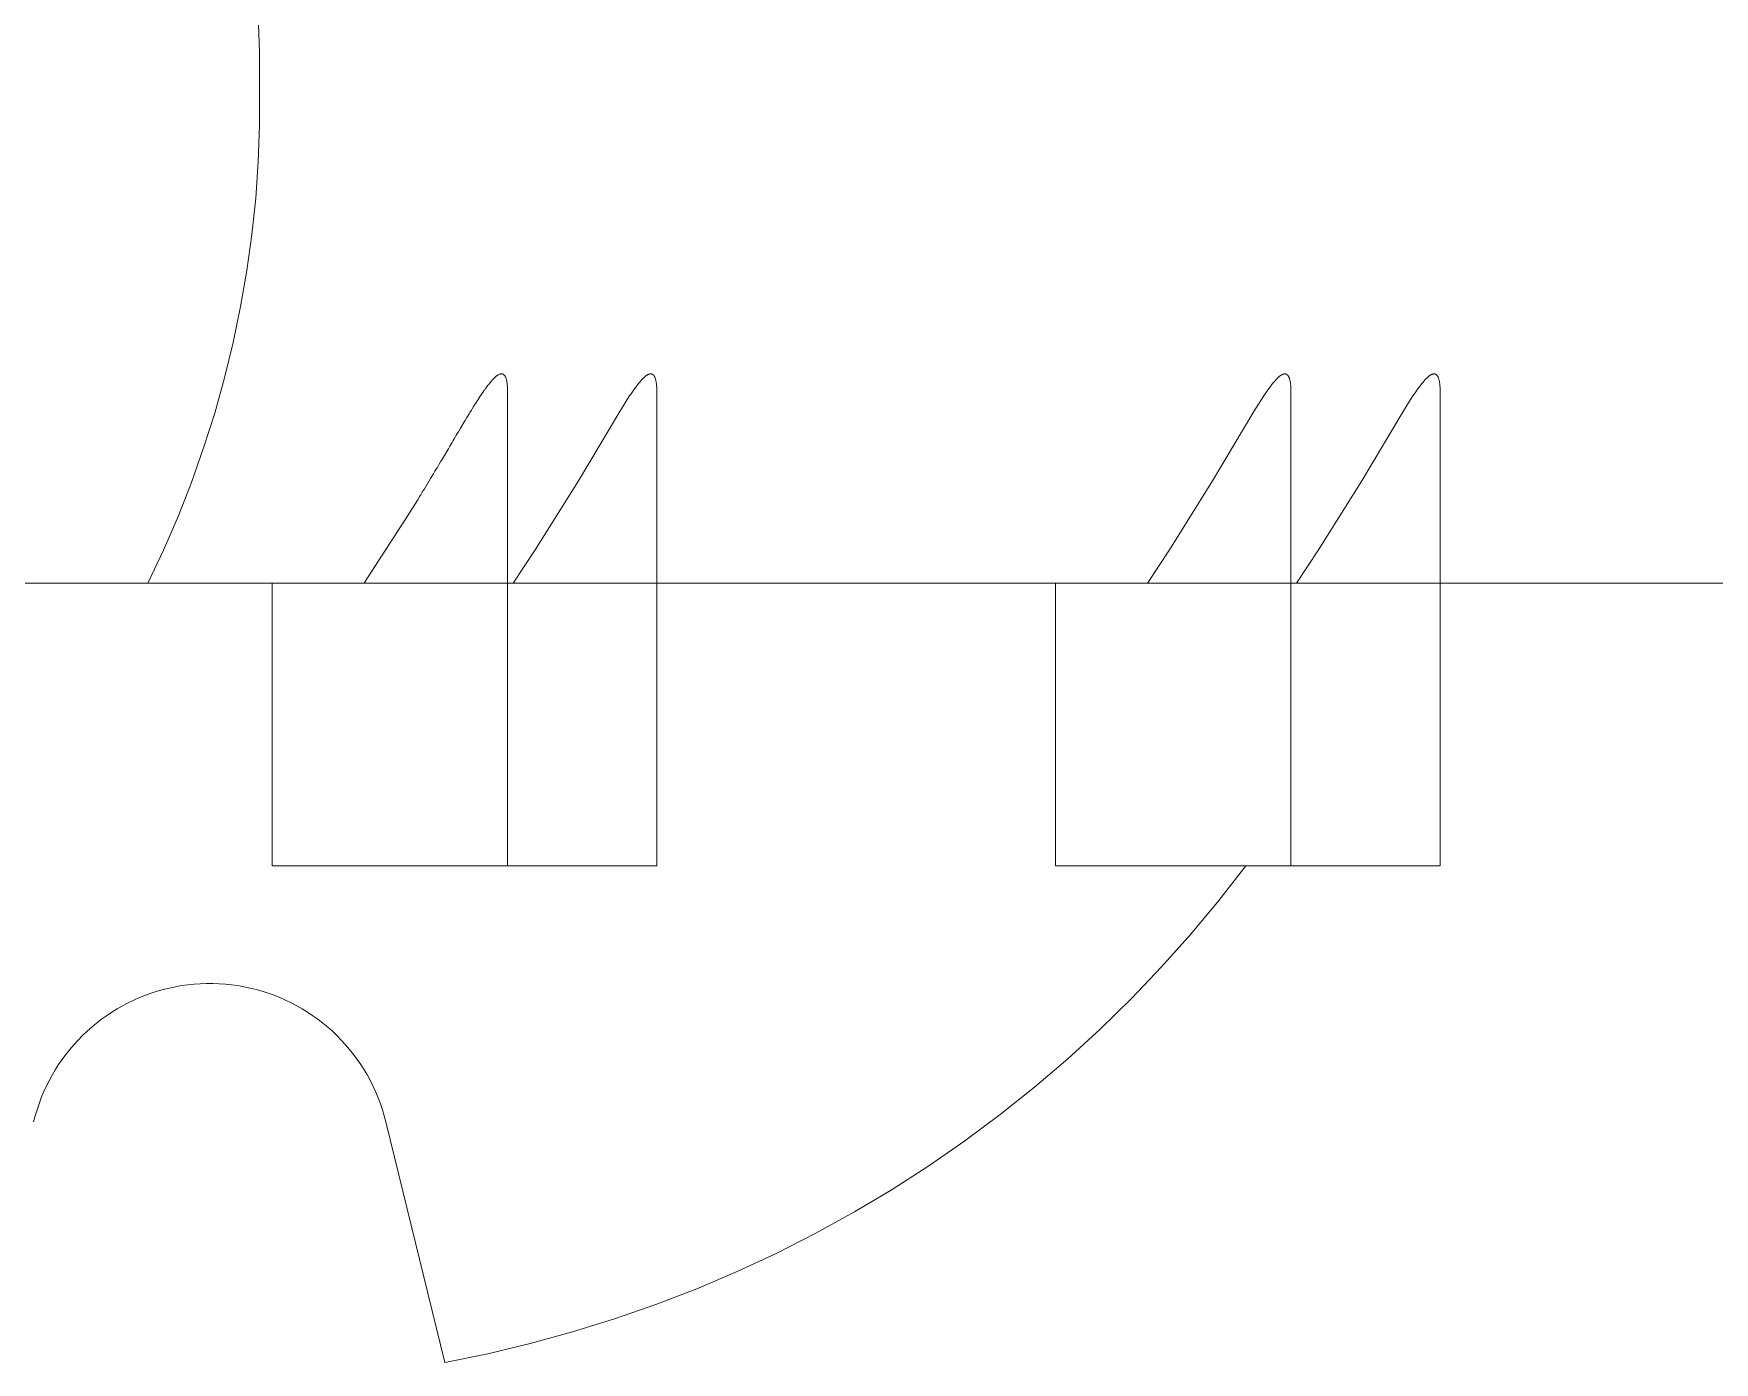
# Model space of a CAD drawing. Header units: millimetres. Extents: x -209 to 4251, y 50 to 3279.
# Drawn here: x 1242.9 to 1314.3, y 1628.3 to 1684.7 of the extents above; entities that cross this region are included whole.
import ezdxf

# ---------------------------------------------------------------- set-up
doc = ezdxf.new("R2010")
doc.units = ezdxf.units.MM
doc.layers.add('ZANO_R', color=7, linetype='Continuous', lineweight=0)

msp = doc.modelspace()

# ---------------------------------------------------------------- linework, layer by layer
at = {"layer": 'ZANO_R'}
for p, q in [((1252.492, 1683.913), (1252.436, 1685.464)), ((1252.495, 1682.361), (1252.492, 1683.913)), ((1252.492, 1680.809), (1252.495, 1682.361)), ((1252.436, 1679.257), (1252.492, 1680.809)), ((1252.328, 1677.709), (1252.436, 1679.257)), ((1252.167, 1676.165), (1252.328, 1677.709)), ((1251.954, 1674.627), (1252.167, 1676.165)), ((1251.689, 1673.098), (1251.954, 1674.627)), ((1251.372, 1671.578), (1251.689, 1673.098)), ((1251.004, 1670.07), (1251.372, 1671.578)), ((1250.586, 1668.575), (1251.004, 1670.07)), ((1262.081, 1669.609), (1262.065, 1669.587)), ((1262.081, 1669.609), (1262.114, 1669.654)), ((1262.136, 1669.684), (1262.114, 1669.654)), ((1262.136, 1669.684), (1262.161, 1669.718)), ((1262.192, 1669.759), (1262.161, 1669.718)), ((1262.192, 1669.759), (1262.209, 1669.78)), ((1262.25, 1669.833), (1262.209, 1669.78)), ((1262.25, 1669.833), (1262.256, 1669.84)), ((1262.311, 1669.906), (1262.256, 1669.84)), ((1262.311, 1669.906), (1262.349, 1669.95)), ((1262.375, 1669.979), (1262.349, 1669.95)), ((1262.375, 1669.979), (1262.394, 1670)), ((1262.408, 1670.015), (1262.394, 1670)), ((1262.408, 1670.015), (1262.446, 1670.053)), ((1262.446, 1670.053), (1262.484, 1670.09)), ((1262.518, 1670.12), (1262.484, 1670.09)), ((1262.518, 1670.12), (1262.528, 1670.128)), ((1262.559, 1670.153), (1262.528, 1670.128)), ((1262.559, 1670.153), (1262.571, 1670.162)), ((1262.581, 1670.169), (1262.571, 1670.162)), ((1262.581, 1670.169), (1262.613, 1670.19)), ((1262.629, 1670.2), (1262.613, 1670.19)), ((1262.629, 1670.2), (1262.655, 1670.213)), ((1262.683, 1670.226), (1262.655, 1670.213)), ((1262.683, 1670.226), (1262.692, 1670.229)), ((1262.7, 1670.232), (1262.692, 1670.229)), ((1262.707, 1670.234), (1262.7, 1670.232)), ((1262.714, 1670.236), (1262.707, 1670.234)), ((1262.721, 1670.238), (1262.714, 1670.236)), ((1262.729, 1670.239), (1262.721, 1670.238)), ((1262.736, 1670.241), (1262.729, 1670.239)), ((1262.744, 1670.242), (1262.736, 1670.241)), ((1262.744, 1670.242), (1262.747, 1670.242)), ((1262.774, 1670.243), (1262.747, 1670.242)), ((1262.774, 1670.243), (1262.782, 1670.242)), ((1262.803, 1670.239), (1262.782, 1670.242)), ((1262.803, 1670.239), (1262.813, 1670.236)), ((1262.818, 1670.234), (1262.813, 1670.236)), ((1262.823, 1670.233), (1262.818, 1670.234)), ((1262.828, 1670.231), (1262.823, 1670.233)), ((1262.832, 1670.229), (1262.828, 1670.231)), ((1262.837, 1670.226), (1262.832, 1670.229)), ((1262.841, 1670.224), (1262.837, 1670.226)), ((1262.846, 1670.221), (1262.841, 1670.224)), ((1262.85, 1670.219), (1262.846, 1670.221)), ((1262.85, 1670.219), (1262.856, 1670.215)), ((1262.868, 1670.206), (1262.856, 1670.214)), ((1262.868, 1670.206), (1262.882, 1670.192)), ((1262.897, 1670.176), (1262.882, 1670.192)), ((1262.897, 1670.176), (1262.906, 1670.165)), ((1262.919, 1670.144), (1262.906, 1670.165)), ((1262.919, 1670.144), (1262.926, 1670.132)), ((1262.938, 1670.11), (1262.926, 1670.132)), ((1262.938, 1670.11), (1262.945, 1670.094)), ((1262.952, 1670.075), (1262.945, 1670.094)), ((1262.952, 1670.075), (1262.961, 1670.052)), ((1262.968, 1670.031), (1262.961, 1670.052)), ((1262.974, 1670.01), (1262.968, 1670.031)), ((1262.979, 1669.989), (1262.974, 1670.01)), ((1262.984, 1669.968), (1262.979, 1669.989)), ((1262.984, 1669.968), (1262.987, 1669.955)), ((1262.992, 1669.932), (1262.987, 1669.955)), ((1262.992, 1669.932), (1262.997, 1669.902)), ((1262.999, 1669.895), (1262.997, 1669.902)), ((1262.999, 1669.895), (1263.006, 1669.845)), ((1263.009, 1669.822), (1263.006, 1669.845)), ((1263.009, 1669.822), (1263.013, 1669.785)), ((1263.016, 1669.748), (1263.013, 1669.785)), ((1263.016, 1669.748), (1263.018, 1669.722)), ((1263.02, 1669.673), (1263.018, 1669.722)), ((1263.02, 1669.673), (1263.021, 1669.658)), ((1263.023, 1669.591), (1263.021, 1669.658)), ((1268.405, 1669.592), (1268.483, 1669.699)), ((1268.483, 1669.699), (1268.583, 1669.828)), ((1268.583, 1669.828), (1268.635, 1669.892)), ((1268.635, 1669.892), (1268.689, 1669.954)), ((1268.689, 1669.954), (1268.731, 1670)), ((1268.731, 1670), (1268.774, 1670.044)), ((1268.774, 1670.044), (1268.796, 1670.066)), ((1268.796, 1670.066), (1268.819, 1670.087)), ((1268.819, 1670.087), (1268.842, 1670.108)), ((1268.842, 1670.108), (1268.865, 1670.128)), ((1268.865, 1670.128), (1268.883, 1670.143)), ((1268.883, 1670.143), (1268.9, 1670.156)), ((1268.9, 1670.156), (1268.918, 1670.169)), ((1268.918, 1670.169), (1268.927, 1670.176)), ((1268.927, 1670.176), (1268.936, 1670.182)), ((1268.936, 1670.182), (1268.946, 1670.188)), ((1268.946, 1670.188), (1268.955, 1670.193)), ((1268.955, 1670.193), (1268.964, 1670.199)), ((1268.964, 1670.199), (1268.974, 1670.204)), ((1268.974, 1670.204), (1268.984, 1670.21)), ((1268.984, 1670.21), (1268.994, 1670.214)), ((1268.994, 1670.214), (1269.004, 1670.219)), ((1269.004, 1670.219), (1269.014, 1670.223)), ((1269.014, 1670.223), (1269.023, 1670.227)), ((1269.023, 1670.227), (1269.032, 1670.23)), ((1269.032, 1670.23), (1269.041, 1670.233)), ((1269.041, 1670.233), (1269.045, 1670.235)), ((1269.045, 1670.235), (1269.05, 1670.236)), ((1269.05, 1670.236), (1269.055, 1670.237)), ((1269.055, 1670.237), (1269.059, 1670.238)), ((1269.059, 1670.238), (1269.064, 1670.239)), ((1269.064, 1670.239), (1269.069, 1670.24)), ((1269.069, 1670.24), (1269.073, 1670.241)), ((1269.073, 1670.241), (1269.078, 1670.242)), ((1269.078, 1670.242), (1269.083, 1670.242)), ((1269.083, 1670.242), (1269.087, 1670.243)), ((1269.087, 1670.243), (1269.093, 1670.243)), ((1269.093, 1670.243), (1269.099, 1670.243)), ((1269.099, 1670.243), (1269.105, 1670.243)), ((1269.105, 1670.243), (1269.108, 1670.243)), ((1269.108, 1670.243), (1269.111, 1670.243)), ((1269.111, 1670.243), (1269.114, 1670.243)), ((1269.114, 1670.243), (1269.117, 1670.243)), ((1269.117, 1670.243), (1269.12, 1670.242)), ((1269.12, 1670.242), (1269.123, 1670.242)), ((1269.123, 1670.242), (1269.126, 1670.241)), ((1269.126, 1670.241), (1269.129, 1670.241)), ((1269.129, 1670.241), (1269.132, 1670.241)), ((1269.132, 1670.241), (1269.135, 1670.24)), ((1269.135, 1670.24), (1269.138, 1670.239)), ((1269.138, 1670.239), (1269.141, 1670.239)), ((1269.141, 1670.239), (1269.144, 1670.238)), ((1269.144, 1670.238), (1269.147, 1670.237)), ((1269.147, 1670.237), (1269.15, 1670.236)), ((1269.15, 1670.236), (1269.153, 1670.235)), ((1269.153, 1670.235), (1269.156, 1670.234)), ((1269.156, 1670.234), (1269.159, 1670.233)), ((1269.159, 1670.233), (1269.162, 1670.232)), ((1269.162, 1670.232), (1269.165, 1670.231)), ((1269.165, 1670.231), (1269.167, 1670.229)), ((1269.167, 1670.229), (1269.17, 1670.228)), ((1269.17, 1670.228), (1269.173, 1670.227)), ((1269.173, 1670.227), (1269.176, 1670.225)), ((1269.176, 1670.225), (1269.178, 1670.224)), ((1269.178, 1670.224), (1269.181, 1670.222)), ((1269.181, 1670.222), (1269.185, 1670.22)), ((1269.185, 1670.22), (1269.188, 1670.218)), ((1269.188, 1670.218), (1269.192, 1670.215)), ((1269.192, 1670.215), (1269.195, 1670.213)), ((1269.195, 1670.213), (1269.199, 1670.21)), ((1269.199, 1670.21), (1269.202, 1670.208)), ((1269.202, 1670.208), (1269.206, 1670.205)), ((1269.206, 1670.205), (1269.209, 1670.202)), ((1269.209, 1670.202), (1269.212, 1670.199)), ((1269.212, 1670.199), (1269.215, 1670.196)), ((1269.215, 1670.196), (1269.218, 1670.193)), ((1269.218, 1670.193), (1269.221, 1670.19)), ((1269.221, 1670.19), (1269.224, 1670.187)), ((1269.224, 1670.187), (1269.227, 1670.184)), ((1269.227, 1670.184), (1269.23, 1670.181)), ((1269.23, 1670.181), (1269.233, 1670.177)), ((1269.233, 1670.177), (1269.237, 1670.171)), ((1269.237, 1670.171), (1269.242, 1670.165)), ((1269.242, 1670.165), (1269.246, 1670.159)), ((1269.246, 1670.159), (1269.25, 1670.153)), ((1269.25, 1670.153), (1269.254, 1670.146)), ((1269.254, 1670.146), (1269.258, 1670.14)), ((1269.258, 1670.14), (1269.262, 1670.133)), ((1269.262, 1670.133), (1269.266, 1670.127)), ((1269.266, 1670.127), (1269.271, 1670.116)), ((1269.271, 1670.116), (1269.277, 1670.105)), ((1269.277, 1670.105), (1269.282, 1670.094)), ((1269.282, 1670.094), (1269.286, 1670.082)), ((1269.286, 1670.082), (1269.291, 1670.071)), ((1269.291, 1670.071), (1269.295, 1670.059)), ((1269.295, 1670.059), (1269.303, 1670.036)), ((1269.303, 1670.036), (1269.311, 1670.009)), ((1269.311, 1670.009), (1269.318, 1669.982)), ((1269.318, 1669.982), (1269.324, 1669.954)), ((1269.324, 1669.954), (1269.33, 1669.926)), ((1269.33, 1669.926), (1269.335, 1669.899)), ((1269.335, 1669.899), (1269.339, 1669.871)), ((1269.339, 1669.871), (1269.346, 1669.814)), ((1269.346, 1669.814), (1269.353, 1669.742)), ((1269.353, 1669.742), (1269.357, 1669.669)), ((1269.357, 1669.669), (1269.36, 1669.596)), ((1295.336, 1669.592), (1295.414, 1669.699)), ((1295.414, 1669.699), (1295.514, 1669.828)), ((1295.514, 1669.828), (1295.566, 1669.892)), ((1295.566, 1669.892), (1295.619, 1669.954)), ((1295.619, 1669.954), (1295.661, 1670)), ((1295.661, 1670), (1295.704, 1670.044)), ((1295.704, 1670.044), (1295.727, 1670.066)), ((1295.727, 1670.066), (1295.749, 1670.087)), ((1295.749, 1670.087), (1295.772, 1670.108)), ((1295.772, 1670.108), (1295.796, 1670.128)), ((1295.796, 1670.128), (1295.813, 1670.143)), ((1295.813, 1670.143), (1295.831, 1670.156)), ((1295.831, 1670.156), (1295.849, 1670.169)), ((1295.849, 1670.169), (1295.858, 1670.176)), ((1295.858, 1670.176), (1295.867, 1670.182)), ((1295.867, 1670.182), (1295.876, 1670.188)), ((1295.876, 1670.188), (1295.886, 1670.193)), ((1295.886, 1670.193), (1295.895, 1670.199)), ((1295.895, 1670.199), (1295.905, 1670.204)), ((1295.905, 1670.204), (1295.915, 1670.21)), ((1295.915, 1670.21), (1295.924, 1670.214)), ((1295.924, 1670.214), (1295.935, 1670.219)), ((1295.935, 1670.219), (1295.945, 1670.223)), ((1295.945, 1670.223), (1295.954, 1670.227)), ((1295.954, 1670.227), (1295.963, 1670.23)), ((1295.963, 1670.23), (1295.972, 1670.233)), ((1295.972, 1670.233), (1295.976, 1670.235)), ((1295.976, 1670.235), (1295.981, 1670.236)), ((1295.981, 1670.236), (1295.985, 1670.237)), ((1295.985, 1670.237), (1295.99, 1670.238)), ((1295.99, 1670.238), (1295.995, 1670.239)), ((1295.995, 1670.239), (1295.999, 1670.24)), ((1295.999, 1670.24), (1296.004, 1670.241)), ((1296.004, 1670.241), (1296.009, 1670.242)), ((1296.009, 1670.242), (1296.013, 1670.242)), ((1296.013, 1670.242), (1296.018, 1670.243)), ((1296.018, 1670.243), (1296.024, 1670.243)), ((1296.024, 1670.243), (1296.03, 1670.243)), ((1296.03, 1670.243), (1296.036, 1670.243)), ((1296.036, 1670.243), (1296.039, 1670.243)), ((1296.039, 1670.243), (1296.042, 1670.243)), ((1296.042, 1670.243), (1296.045, 1670.243)), ((1296.045, 1670.243), (1296.048, 1670.243)), ((1296.048, 1670.243), (1296.051, 1670.242)), ((1296.051, 1670.242), (1296.054, 1670.242)), ((1296.054, 1670.242), (1296.057, 1670.241)), ((1296.057, 1670.241), (1296.06, 1670.241)), ((1296.06, 1670.241), (1296.063, 1670.241)), ((1296.063, 1670.241), (1296.066, 1670.24)), ((1296.066, 1670.24), (1296.069, 1670.239)), ((1296.069, 1670.239), (1296.072, 1670.239)), ((1296.072, 1670.239), (1296.075, 1670.238)), ((1296.075, 1670.238), (1296.078, 1670.237)), ((1296.078, 1670.237), (1296.081, 1670.236)), ((1296.081, 1670.236), (1296.084, 1670.235)), ((1296.084, 1670.235), (1296.087, 1670.234)), ((1296.087, 1670.234), (1296.089, 1670.233)), ((1296.089, 1670.233), (1296.092, 1670.232)), ((1296.092, 1670.232), (1296.095, 1670.231)), ((1296.095, 1670.231), (1296.098, 1670.229)), ((1296.098, 1670.229), (1296.101, 1670.228)), ((1296.101, 1670.228), (1296.104, 1670.227)), ((1296.104, 1670.227), (1296.106, 1670.225)), ((1296.106, 1670.225), (1296.109, 1670.224)), ((1296.109, 1670.224), (1296.112, 1670.222)), ((1296.112, 1670.222), (1296.115, 1670.22)), ((1296.115, 1670.22), (1296.119, 1670.218)), ((1296.119, 1670.218), (1296.123, 1670.215)), ((1296.123, 1670.215), (1296.126, 1670.213)), ((1296.126, 1670.213), (1296.129, 1670.21)), ((1296.129, 1670.21), (1296.133, 1670.208)), ((1296.133, 1670.208), (1296.136, 1670.205)), ((1296.136, 1670.205), (1296.139, 1670.202)), ((1296.139, 1670.202), (1296.143, 1670.199)), ((1296.143, 1670.199), (1296.146, 1670.196)), ((1296.146, 1670.196), (1296.149, 1670.193)), ((1296.149, 1670.193), (1296.152, 1670.19)), ((1296.152, 1670.19), (1296.155, 1670.187)), ((1296.155, 1670.187), (1296.158, 1670.184)), ((1296.158, 1670.184), (1296.16, 1670.181)), ((1296.16, 1670.181), (1296.163, 1670.177)), ((1296.163, 1670.177), (1296.168, 1670.171)), ((1296.168, 1670.171), (1296.172, 1670.165)), ((1296.172, 1670.165), (1296.177, 1670.159)), ((1296.177, 1670.159), (1296.181, 1670.153)), ((1296.181, 1670.153), (1296.185, 1670.146)), ((1296.185, 1670.146), (1296.189, 1670.14)), ((1296.189, 1670.14), (1296.193, 1670.133)), ((1296.193, 1670.133), (1296.196, 1670.127)), ((1296.196, 1670.127), (1296.202, 1670.116)), ((1296.202, 1670.116), (1296.207, 1670.105)), ((1296.207, 1670.105), (1296.212, 1670.094)), ((1296.212, 1670.094), (1296.217, 1670.082)), ((1296.217, 1670.082), (1296.221, 1670.071)), ((1296.221, 1670.071), (1296.226, 1670.059)), ((1296.226, 1670.059), (1296.233, 1670.036)), ((1296.233, 1670.036), (1296.241, 1670.009)), ((1296.241, 1670.009), (1296.249, 1669.982)), ((1296.249, 1669.982), (1296.255, 1669.954)), ((1296.255, 1669.954), (1296.26, 1669.926)), ((1296.26, 1669.926), (1296.265, 1669.899)), ((1296.265, 1669.899), (1296.27, 1669.871)), ((1296.27, 1669.871), (1296.277, 1669.814)), ((1296.277, 1669.814), (1296.284, 1669.742)), ((1296.284, 1669.742), (1296.288, 1669.669)), ((1296.288, 1669.669), (1296.29, 1669.596)), ((1301.672, 1669.592), (1301.751, 1669.699)), ((1301.751, 1669.699), (1301.851, 1669.828)), ((1301.851, 1669.828), (1301.903, 1669.892)), ((1301.903, 1669.892), (1301.956, 1669.954)), ((1301.956, 1669.954), (1301.998, 1670)), ((1301.998, 1670), (1302.041, 1670.044)), ((1302.041, 1670.044), (1302.063, 1670.066)), ((1302.063, 1670.066), (1302.086, 1670.087)), ((1302.086, 1670.087), (1302.109, 1670.108)), ((1302.109, 1670.108), (1302.133, 1670.128)), ((1302.133, 1670.128), (1302.15, 1670.143)), ((1302.15, 1670.143), (1302.167, 1670.156)), ((1302.167, 1670.156), (1302.185, 1670.169)), ((1302.185, 1670.169), (1302.194, 1670.176)), ((1302.194, 1670.176), (1302.203, 1670.182)), ((1302.203, 1670.182), (1302.213, 1670.188)), ((1302.213, 1670.188), (1302.222, 1670.193)), ((1302.222, 1670.193), (1302.232, 1670.199)), ((1302.232, 1670.199), (1302.241, 1670.204)), ((1302.241, 1670.204), (1302.251, 1670.21)), ((1302.251, 1670.21), (1302.261, 1670.214)), ((1302.261, 1670.214), (1302.271, 1670.219)), ((1302.271, 1670.219), (1302.281, 1670.223)), ((1302.281, 1670.223), (1302.29, 1670.227)), ((1302.29, 1670.227), (1302.299, 1670.23)), ((1302.299, 1670.23), (1302.308, 1670.233)), ((1302.308, 1670.233), (1302.313, 1670.235)), ((1302.313, 1670.235), (1302.317, 1670.236)), ((1302.317, 1670.236), (1302.322, 1670.237)), ((1302.322, 1670.237), (1302.327, 1670.238)), ((1302.327, 1670.238), (1302.331, 1670.239)), ((1302.331, 1670.239), (1302.336, 1670.24)), ((1302.336, 1670.24), (1302.341, 1670.241)), ((1302.341, 1670.241), (1302.345, 1670.242)), ((1302.345, 1670.242), (1302.35, 1670.242)), ((1302.35, 1670.242), (1302.355, 1670.243)), ((1302.355, 1670.243), (1302.361, 1670.243)), ((1302.361, 1670.243), (1302.367, 1670.243)), ((1302.367, 1670.243), (1302.373, 1670.243)), ((1302.373, 1670.243), (1302.376, 1670.243)), ((1302.376, 1670.243), (1302.379, 1670.243)), ((1302.379, 1670.243), (1302.382, 1670.243)), ((1302.382, 1670.243), (1302.385, 1670.243)), ((1302.385, 1670.243), (1302.388, 1670.242)), ((1302.388, 1670.242), (1302.39, 1670.242)), ((1302.39, 1670.242), (1302.393, 1670.241)), ((1302.393, 1670.241), (1302.396, 1670.241)), ((1302.396, 1670.241), (1302.399, 1670.241)), ((1302.399, 1670.241), (1302.402, 1670.24)), ((1302.402, 1670.24), (1302.405, 1670.239)), ((1302.405, 1670.239), (1302.408, 1670.239)), ((1302.408, 1670.239), (1302.411, 1670.238)), ((1302.411, 1670.238), (1302.414, 1670.237)), ((1302.414, 1670.237), (1302.417, 1670.236)), ((1302.417, 1670.236), (1302.42, 1670.235)), ((1302.42, 1670.235), (1302.423, 1670.234)), ((1302.423, 1670.234), (1302.426, 1670.233)), ((1302.426, 1670.233), (1302.429, 1670.232)), ((1302.429, 1670.232), (1302.432, 1670.231)), ((1302.432, 1670.231), (1302.435, 1670.229)), ((1302.435, 1670.229), (1302.437, 1670.228)), ((1302.437, 1670.228), (1302.44, 1670.227)), ((1302.44, 1670.227), (1302.443, 1670.225)), ((1302.443, 1670.225), (1302.446, 1670.224)), ((1302.446, 1670.224), (1302.448, 1670.222)), ((1302.448, 1670.222), (1302.452, 1670.22)), ((1302.452, 1670.22), (1302.456, 1670.218)), ((1302.456, 1670.218), (1302.459, 1670.215)), ((1302.459, 1670.215), (1302.463, 1670.213)), ((1302.463, 1670.213), (1302.466, 1670.21)), ((1302.466, 1670.21), (1302.469, 1670.208)), ((1302.469, 1670.208), (1302.473, 1670.205)), ((1302.473, 1670.205), (1302.476, 1670.202)), ((1302.476, 1670.202), (1302.479, 1670.199)), ((1302.479, 1670.199), (1302.482, 1670.196)), ((1302.482, 1670.196), (1302.485, 1670.193)), ((1302.485, 1670.193), (1302.488, 1670.19)), ((1302.488, 1670.19), (1302.491, 1670.187)), ((1302.491, 1670.187), (1302.494, 1670.184)), ((1302.494, 1670.184), (1302.497, 1670.181)), ((1302.497, 1670.181), (1302.5, 1670.177)), ((1302.5, 1670.177), (1302.505, 1670.171)), ((1302.505, 1670.171), (1302.509, 1670.165)), ((1302.509, 1670.165), (1302.513, 1670.159)), ((1302.513, 1670.159), (1302.518, 1670.153)), ((1302.518, 1670.153), (1302.522, 1670.146)), ((1302.522, 1670.146), (1302.526, 1670.14)), ((1302.526, 1670.14), (1302.529, 1670.133)), ((1302.529, 1670.133), (1302.533, 1670.127)), ((1302.533, 1670.127), (1302.539, 1670.116)), ((1302.539, 1670.116), (1302.544, 1670.105)), ((1302.544, 1670.105), (1302.549, 1670.094)), ((1302.549, 1670.094), (1302.554, 1670.082)), ((1302.554, 1670.082), (1302.558, 1670.071)), ((1302.558, 1670.071), (1302.562, 1670.059)), ((1302.562, 1670.059), (1302.57, 1670.036)), ((1302.57, 1670.036), (1302.578, 1670.009)), ((1302.578, 1670.009), (1302.585, 1669.982)), ((1302.585, 1669.982), (1302.592, 1669.954)), ((1302.592, 1669.954), (1302.597, 1669.926)), ((1302.597, 1669.926), (1302.602, 1669.899)), ((1302.602, 1669.899), (1302.606, 1669.871)), ((1302.606, 1669.871), (1302.613, 1669.814)), ((1302.613, 1669.814), (1302.62, 1669.742)), ((1302.62, 1669.742), (1302.625, 1669.669)), ((1302.625, 1669.669), (1302.627, 1669.596)), ((1261.581, 1668.854), (1261.624, 1668.922)), ((1261.677, 1669.005), (1261.624, 1668.922)), ((1261.677, 1669.005), (1261.821, 1669.23)), ((1261.823, 1669.233), (1261.821, 1669.23)), ((1261.823, 1669.233), (1261.87, 1669.304)), ((1261.873, 1669.308), (1261.87, 1669.304)), ((1261.873, 1669.308), (1261.919, 1669.377)), ((1261.924, 1669.384), (1261.919, 1669.377)), ((1261.924, 1669.384), (1261.968, 1669.449)), ((1261.975, 1669.459), (1261.968, 1669.449)), ((1261.975, 1669.459), (1262.017, 1669.519)), ((1262.028, 1669.534), (1262.017, 1669.519)), ((1262.027, 1669.534), (1262.065, 1669.587)), ((1263.023, 1669.591), (1263.024, 1669.524)), ((1263.024, 1669.524), (1263.024, 1649.361)), ((1267.786, 1668.641), (1268.18, 1669.263)), ((1268.18, 1669.263), (1268.328, 1669.483)), ((1268.328, 1669.483), (1268.405, 1669.592)), ((1269.36, 1669.596), (1269.36, 1669.524)), ((1269.36, 1669.524), (1269.36, 1649.361)), ((1294.717, 1668.641), (1295.11, 1669.263)), ((1295.11, 1669.263), (1295.259, 1669.483)), ((1295.259, 1669.483), (1295.336, 1669.592)), ((1296.29, 1669.596), (1296.291, 1669.524)), ((1296.291, 1669.524), (1296.291, 1649.361)), ((1301.053, 1668.641), (1301.447, 1669.263)), ((1301.447, 1669.263), (1301.596, 1669.483)), ((1301.596, 1669.483), (1301.672, 1669.592)), ((1302.627, 1669.596), (1302.628, 1669.524)), ((1302.628, 1669.524), (1302.628, 1649.361)), ((1250.117, 1667.096), (1250.586, 1668.575)), ((1261.209, 1668.245), (1261.023, 1667.932)), ((1261.209, 1668.245), (1261.225, 1668.27)), ((1261.301, 1668.397), (1261.225, 1668.27)), ((1261.301, 1668.397), (1261.325, 1668.437)), ((1261.394, 1668.549), (1261.325, 1668.437)), ((1261.394, 1668.549), (1261.425, 1668.601)), ((1261.487, 1668.702), (1261.425, 1668.601)), ((1261.487, 1668.702), (1261.525, 1668.763)), ((1261.581, 1668.854), (1261.525, 1668.763)), ((1266.037, 1665.707), (1267.786, 1668.641)), ((1292.967, 1665.707), (1294.717, 1668.641)), ((1299.304, 1665.707), (1301.053, 1668.641)), ((1260.755, 1667.481), (1260.716, 1667.415)), ((1260.755, 1667.481), (1260.819, 1667.589)), ((1260.846, 1667.634), (1260.819, 1667.589)), ((1260.846, 1667.634), (1260.921, 1667.761)), ((1260.936, 1667.787), (1260.921, 1667.761)), ((1260.936, 1667.787), (1261.023, 1667.933)), ((1249.598, 1665.633), (1250.117, 1667.096)), ((1260.484, 1667.023), (1260.3, 1666.713)), ((1260.484, 1667.023), (1260.509, 1667.066)), ((1260.575, 1667.176), (1260.509, 1667.066)), ((1260.575, 1667.176), (1260.613, 1667.241)), ((1260.665, 1667.329), (1260.613, 1667.241)), ((1260.665, 1667.329), (1260.716, 1667.415)), ((1259.939, 1666.105), (1259.877, 1666.002)), ((1259.939, 1666.105), (1259.984, 1666.18)), ((1260.03, 1666.258), (1259.984, 1666.18)), ((1260.03, 1666.258), (1260.09, 1666.358)), ((1260.121, 1666.411), (1260.09, 1666.358)), ((1260.121, 1666.411), (1260.195, 1666.536)), ((1260.212, 1666.564), (1260.195, 1666.535)), ((1260.212, 1666.564), (1260.3, 1666.713)), ((1249.029, 1664.188), (1249.598, 1665.633)), ((1259.478, 1665.34), (1259.444, 1665.285)), ((1259.478, 1665.34), (1259.755, 1665.799)), ((1259.847, 1665.952), (1259.755, 1665.799)), ((1259.847, 1665.952), (1259.877, 1666.002)), ((1264.199, 1662.768), (1266.037, 1665.707)), ((1291.13, 1662.768), (1292.967, 1665.707)), ((1297.466, 1662.768), (1299.304, 1665.707)), ((1258.667, 1664.027), (1259.114, 1664.746)), ((1259.197, 1664.88), (1259.114, 1664.746)), ((1259.197, 1664.88), (1259.225, 1664.926)), ((1259.291, 1665.033), (1259.225, 1664.926)), ((1259.291, 1665.033), (1259.335, 1665.105)), ((1259.384, 1665.187), (1259.335, 1665.105)), ((1259.384, 1665.187), (1259.444, 1665.285)), ((1248.412, 1662.764), (1249.029, 1664.188)), ((1258.667, 1664.027), (1257.237, 1661.82)), ((1247.748, 1661.361), (1248.412, 1662.764)), ((1263.266, 1661.361), (1264.199, 1662.768)), ((1290.196, 1661.361), (1291.13, 1662.768)), ((1296.533, 1661.361), (1297.466, 1662.768)), ((1257.166, 1661.713), (1257.237, 1661.82)), ((1247.748, 1661.361), (1204.38, 1661.361)), ((1247.748, 1661.361), (1256.929, 1661.361)), ((1253.024, 1649.361), (1253.024, 1661.361)), ((1256.929, 1661.361), (1257.032, 1661.514)), ((1263.024, 1661.361), (1256.929, 1661.361)), ((1257.048, 1661.537), (1257.032, 1661.514)), ((1257.048, 1661.537), (1257.135, 1661.667)), ((1257.166, 1661.713), (1257.135, 1661.667)), ((1263.024, 1661.361), (1263.266, 1661.361)), ((1269.36, 1661.361), (1263.266, 1661.361)), ((1269.36, 1661.361), (1290.196, 1661.361)), ((1286.291, 1649.361), (1286.291, 1661.361)), ((1296.291, 1661.361), (1290.196, 1661.361)), ((1296.291, 1661.361), (1296.533, 1661.361)), ((1302.628, 1661.361), (1296.533, 1661.361)), ((1302.628, 1661.361), (1313.969, 1661.361)), ((1313.969, 1661.361), (1345.87, 1661.361)), ((1263.024, 1649.361), (1253.025, 1649.361)), ((1269.36, 1649.361), (1263.024, 1649.361)), ((1296.291, 1649.361), (1286.292, 1649.361)), ((1293.233, 1647.89), (1294.375, 1649.361)), ((1302.628, 1649.361), (1296.291, 1649.361)), ((1292.042, 1646.459), (1293.233, 1647.89)), ((1290.802, 1645.07), (1292.042, 1646.459)), ((1289.517, 1643.722), (1290.802, 1645.07)), ((1247.641, 1643.859), (1247.892, 1643.949)), ((1247.892, 1643.949), (1248.145, 1644.031)), ((1248.145, 1644.031), (1248.401, 1644.104)), ((1248.401, 1644.104), (1248.66, 1644.167)), ((1248.66, 1644.167), (1248.92, 1644.222)), ((1248.92, 1644.222), (1249.182, 1644.268)), ((1249.182, 1644.268), (1249.446, 1644.305)), ((1249.446, 1644.305), (1249.711, 1644.332)), ((1249.711, 1644.332), (1249.976, 1644.351)), ((1249.976, 1644.351), (1250.242, 1644.36)), ((1250.242, 1644.36), (1250.508, 1644.36)), ((1250.508, 1644.36), (1250.774, 1644.351)), ((1250.774, 1644.351), (1251.04, 1644.332)), ((1251.04, 1644.332), (1251.304, 1644.305)), ((1251.304, 1644.305), (1251.568, 1644.268)), ((1251.568, 1644.268), (1251.83, 1644.222)), ((1251.83, 1644.222), (1252.091, 1644.167)), ((1252.091, 1644.167), (1252.349, 1644.104)), ((1252.349, 1644.104), (1252.605, 1644.031)), ((1252.605, 1644.031), (1252.859, 1643.949)), ((1252.859, 1643.949), (1253.109, 1643.859)), ((1246.218, 1643.142), (1246.444, 1643.282)), ((1246.444, 1643.282), (1246.675, 1643.414)), ((1246.675, 1643.414), (1246.911, 1643.538)), ((1246.911, 1643.538), (1247.151, 1643.653)), ((1247.151, 1643.653), (1247.394, 1643.76)), ((1247.394, 1643.76), (1247.641, 1643.859)), ((1253.109, 1643.859), (1253.356, 1643.76)), ((1253.356, 1643.76), (1253.6, 1643.653)), ((1253.6, 1643.653), (1253.839, 1643.538)), ((1253.839, 1643.538), (1254.075, 1643.414)), ((1254.075, 1643.414), (1254.306, 1643.282)), ((1254.306, 1643.282), (1254.533, 1643.142)), ((1288.187, 1642.42), (1289.517, 1643.722)), ((1245.165, 1642.331), (1245.364, 1642.507)), ((1245.364, 1642.507), (1245.569, 1642.677)), ((1245.569, 1642.677), (1245.78, 1642.839)), ((1245.78, 1642.839), (1245.996, 1642.994)), ((1245.996, 1642.994), (1246.218, 1643.142)), ((1254.533, 1643.142), (1254.754, 1642.994)), ((1254.754, 1642.994), (1254.97, 1642.839)), ((1254.97, 1642.839), (1255.181, 1642.677)), ((1255.181, 1642.677), (1255.386, 1642.507)), ((1255.386, 1642.507), (1255.585, 1642.331)), ((1244.433, 1641.558), (1244.606, 1641.761)), ((1244.606, 1641.761), (1244.786, 1641.957)), ((1244.786, 1641.957), (1244.972, 1642.147)), ((1244.972, 1642.147), (1245.165, 1642.331)), ((1255.585, 1642.331), (1255.778, 1642.147)), ((1255.778, 1642.147), (1255.964, 1641.957)), ((1255.964, 1641.957), (1256.144, 1641.761)), ((1256.144, 1641.761), (1256.317, 1641.558)), ((1286.813, 1641.163), (1288.187, 1642.42)), ((1243.958, 1640.917), (1244.109, 1641.136)), ((1244.109, 1641.136), (1244.268, 1641.35)), ((1244.268, 1641.35), (1244.433, 1641.558)), ((1256.317, 1641.558), (1256.483, 1641.35)), ((1256.483, 1641.35), (1256.641, 1641.136)), ((1256.641, 1641.136), (1256.792, 1640.917)), ((1285.398, 1639.953), (1286.813, 1641.163)), ((1243.552, 1640.23), (1243.68, 1640.464)), ((1243.68, 1640.464), (1243.815, 1640.693)), ((1243.815, 1640.693), (1243.958, 1640.917)), ((1256.792, 1640.917), (1256.935, 1640.693)), ((1256.935, 1640.693), (1257.071, 1640.464)), ((1257.071, 1640.464), (1257.198, 1640.23)), ((1243.219, 1639.504), (1243.322, 1639.75)), ((1243.322, 1639.75), (1243.433, 1639.992)), ((1243.433, 1639.992), (1243.552, 1640.23)), ((1257.198, 1640.23), (1257.317, 1639.992)), ((1257.317, 1639.992), (1257.428, 1639.75)), ((1257.428, 1639.75), (1257.531, 1639.504)), ((1283.942, 1638.792), (1285.398, 1639.953)), ((1242.964, 1638.748), (1243.04, 1639.003)), ((1243.04, 1639.003), (1243.125, 1639.255)), ((1243.125, 1639.255), (1243.219, 1639.504)), ((1257.531, 1639.504), (1257.625, 1639.255)), ((1257.625, 1639.255), (1257.71, 1639.003)), ((1257.71, 1639.003), (1257.787, 1638.748)), ((1242.896, 1638.491), (1242.964, 1638.748)), ((1257.787, 1638.748), (1257.855, 1638.491)), ((1257.855, 1638.491), (1260.355, 1628.274)), ((1282.448, 1637.68), (1283.942, 1638.792)), ((1280.917, 1636.62), (1282.448, 1637.68)), ((1279.351, 1635.613), (1280.917, 1636.62)), ((1277.752, 1634.659), (1279.351, 1635.613)), ((1276.122, 1633.759), (1277.752, 1634.659)), ((1274.462, 1632.916), (1276.122, 1633.759)), ((1272.774, 1632.129), (1274.462, 1632.916)), ((1271.061, 1631.399), (1272.774, 1632.129)), ((1269.324, 1630.728), (1271.061, 1631.399)), ((1267.566, 1630.116), (1269.324, 1630.728)), ((1265.787, 1629.564), (1267.566, 1630.116)), ((1262.18, 1628.643), (1263.991, 1629.073)), ((1263.991, 1629.073), (1265.787, 1629.564)), ((1260.355, 1628.274), (1262.18, 1628.643))]:
    msp.add_line(p, q, dxfattribs=at)

doc.saveas('drawing.dxf')
